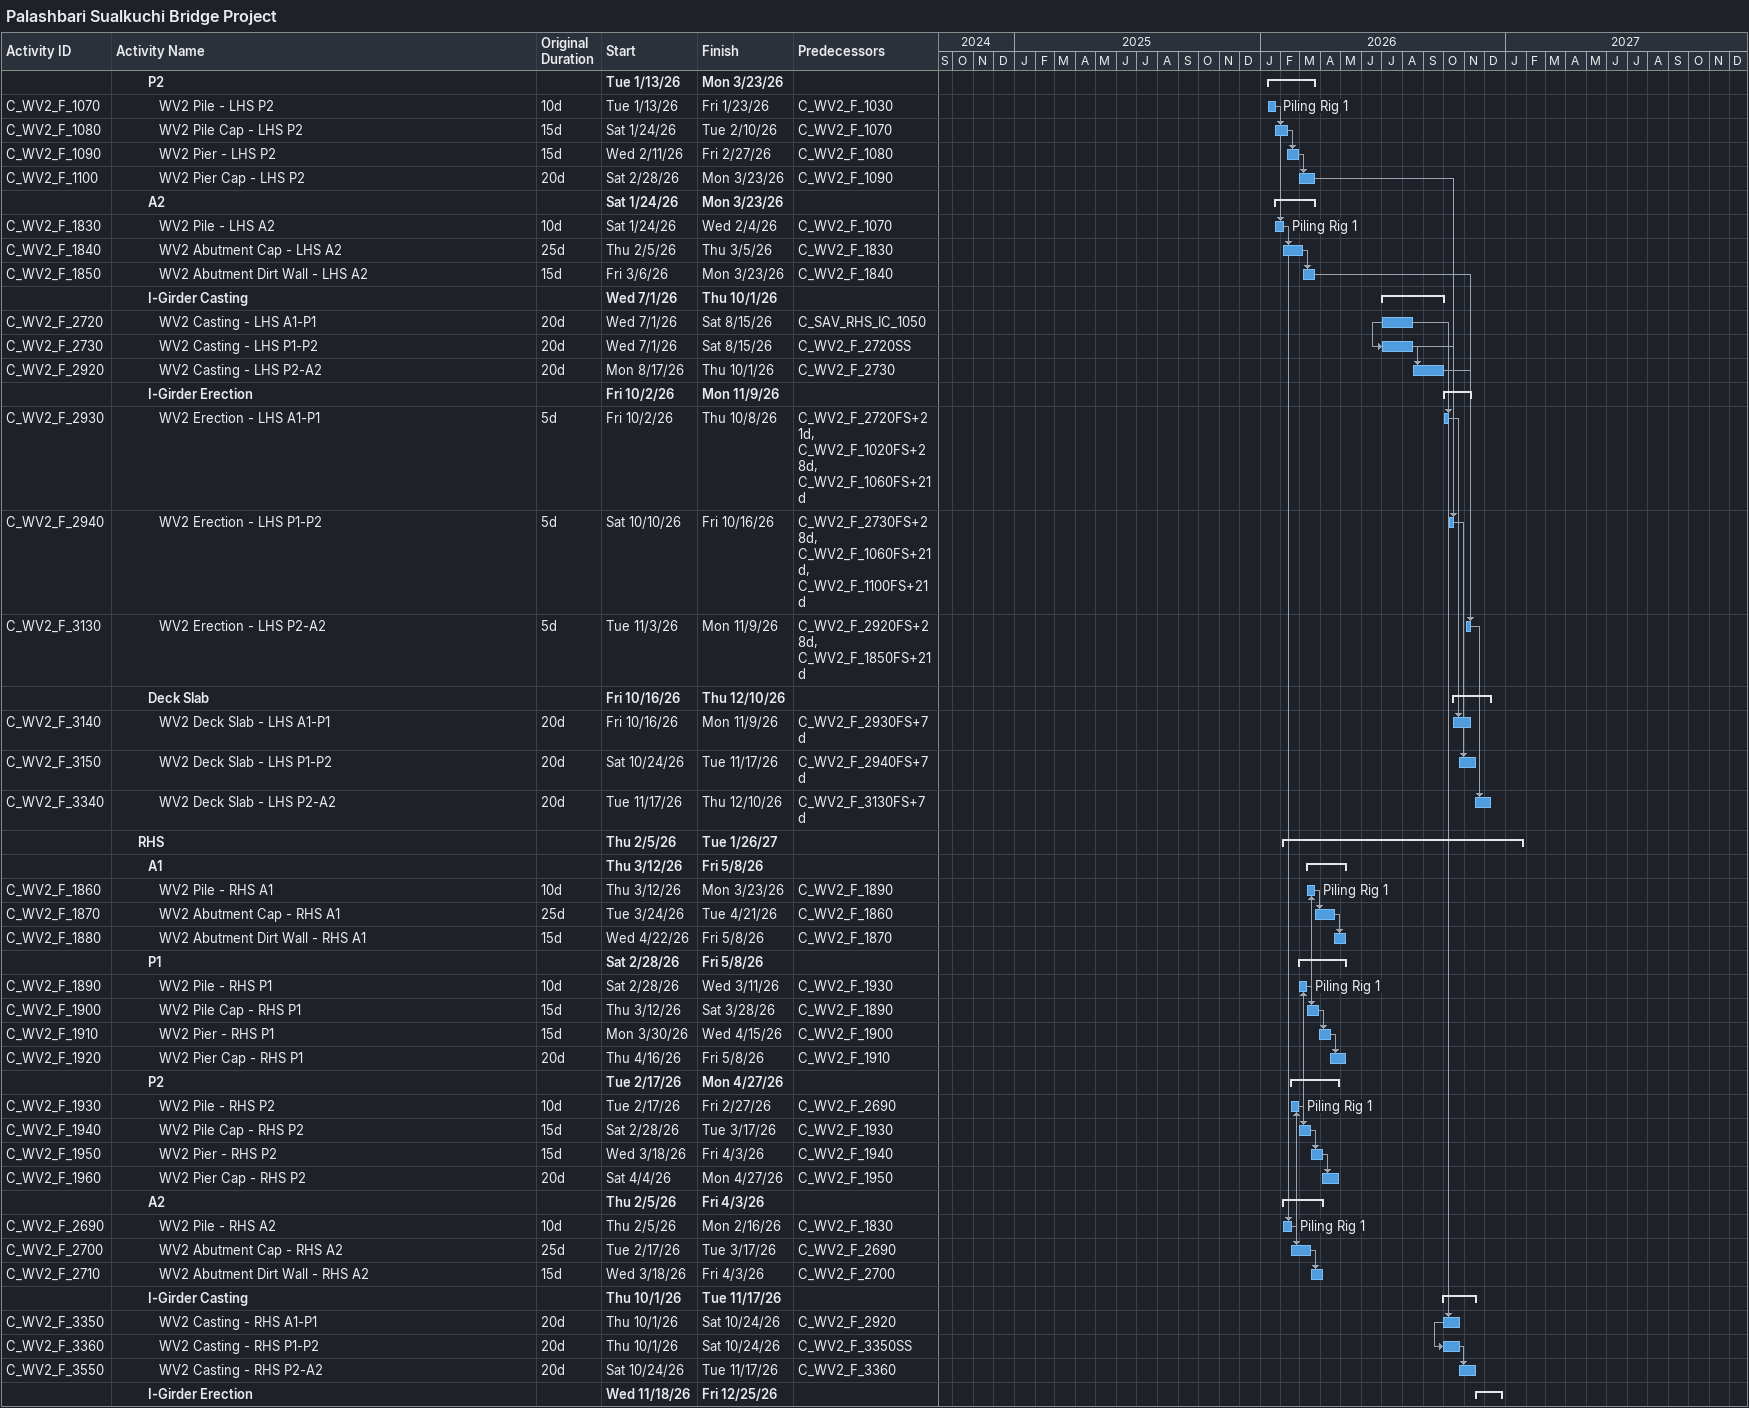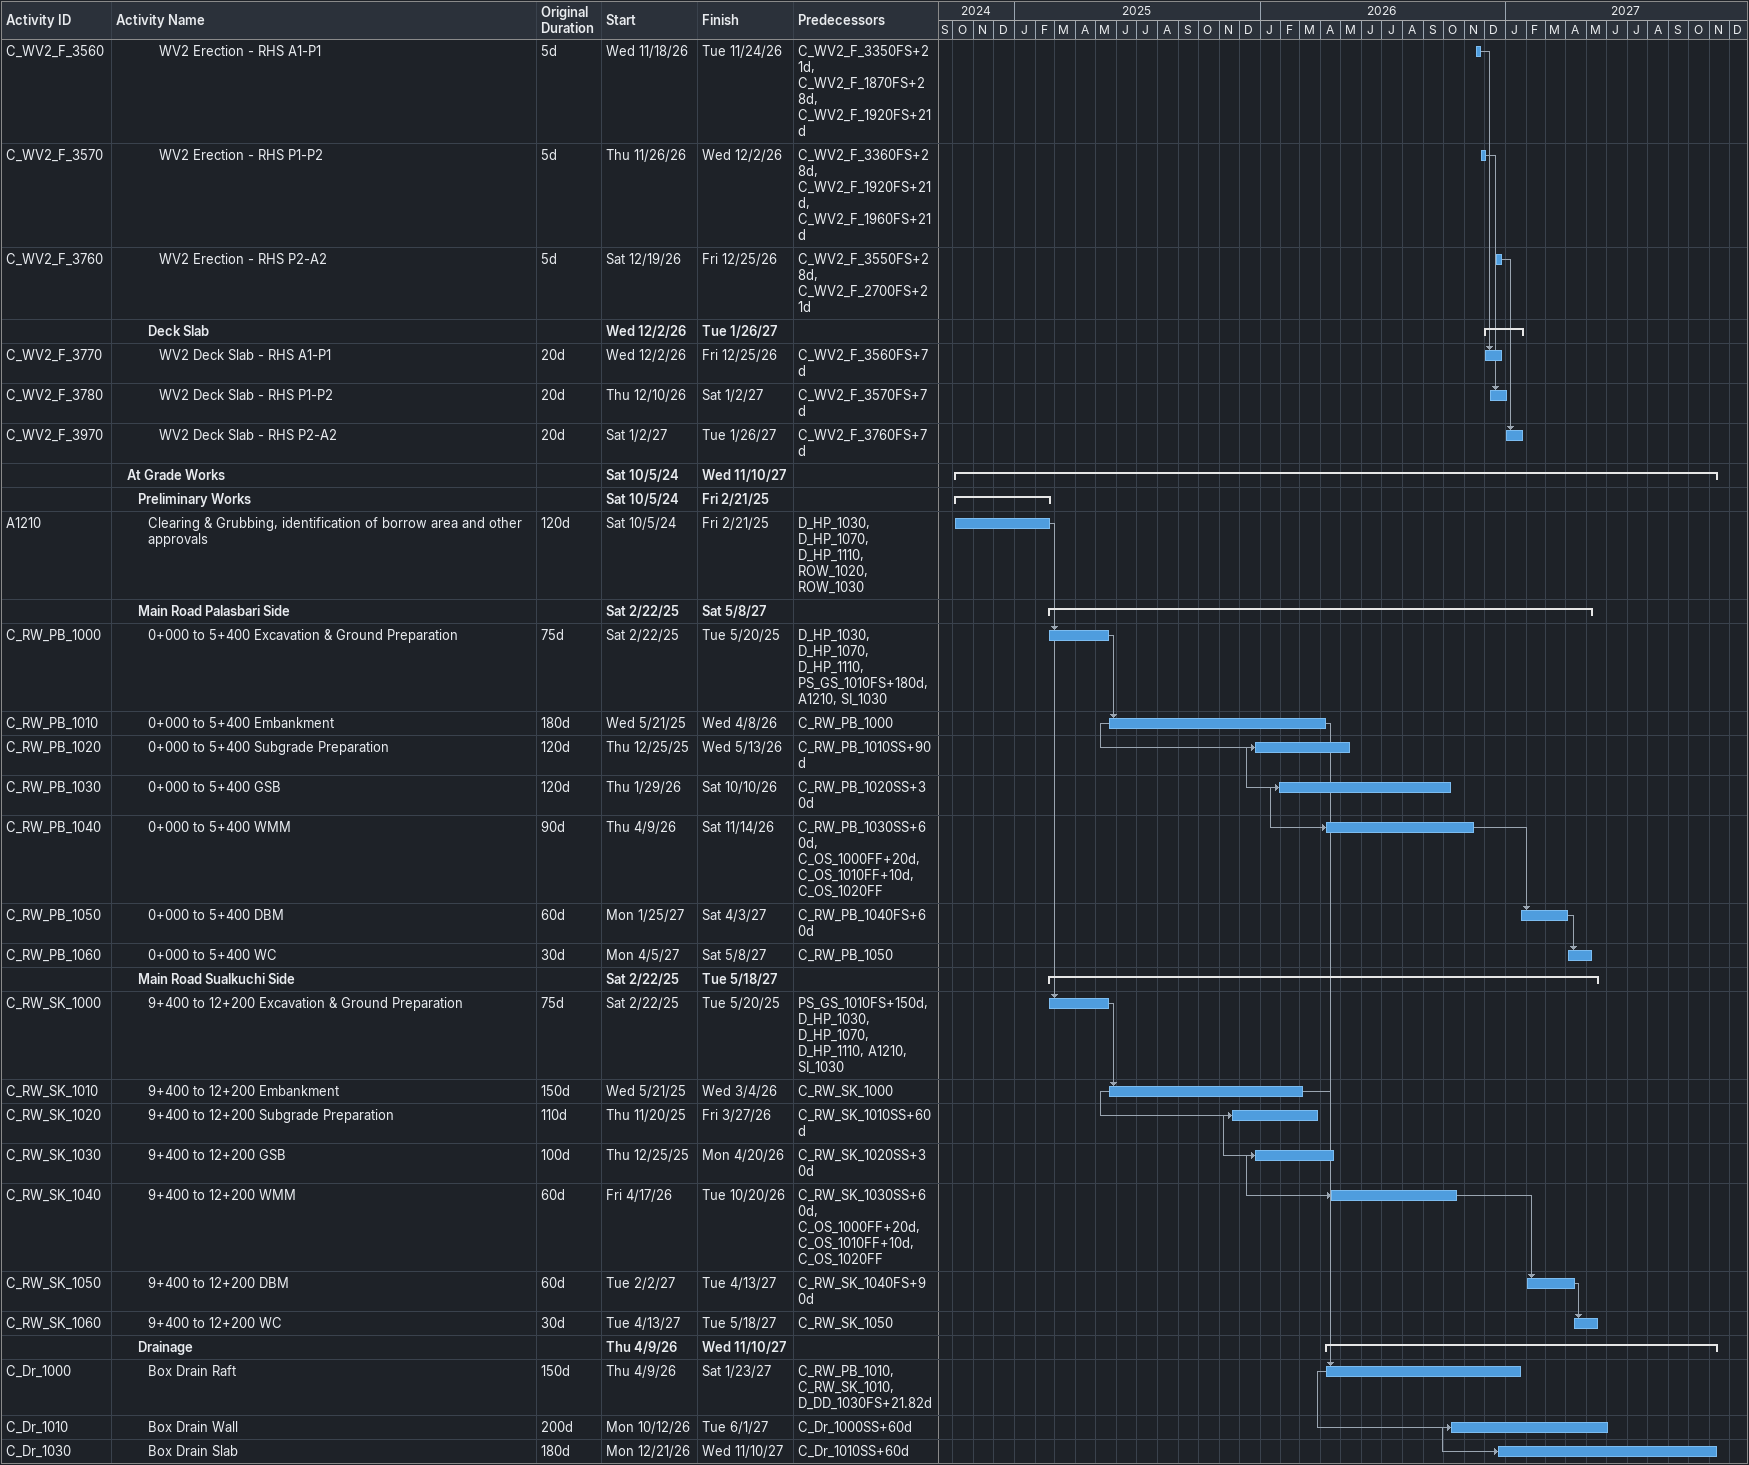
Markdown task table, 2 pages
Palashbari Sualkuchi Bridge Project

| ID | Level | Task | Original duration | Start | Finish | Predecessors | Resources |
|---|---|---|---|---|---|---|---|
|  | 4 | **P2** |  | 2026-01-13 | 2026-03-23 |  |  |
| C_WV2_F_1070 | 5 | WV2 Pile - LHS P2 | 10d | 2026-01-13 | 2026-01-23 | C_WV2_F_1030 | Piling Rig 1 |
| C_WV2_F_1080 | 5 | WV2 Pile Cap - LHS P2 | 15d | 2026-01-24 | 2026-02-10 | C_WV2_F_1070 |  |
| C_WV2_F_1090 | 5 | WV2 Pier - LHS P2 | 15d | 2026-02-11 | 2026-02-27 | C_WV2_F_1080 |  |
| C_WV2_F_1100 | 5 | WV2 Pier Cap - LHS P2 | 20d | 2026-02-28 | 2026-03-23 | C_WV2_F_1090 |  |
|  | 4 | **A2** |  | 2026-01-24 | 2026-03-23 |  |  |
| C_WV2_F_1830 | 5 | WV2 Pile - LHS A2 | 10d | 2026-01-24 | 2026-02-04 | C_WV2_F_1070 | Piling Rig 1 |
| C_WV2_F_1840 | 5 | WV2 Abutment Cap - LHS A2 | 25d | 2026-02-05 | 2026-03-05 | C_WV2_F_1830 |  |
| C_WV2_F_1850 | 5 | WV2 Abutment Dirt Wall - LHS A2 | 15d | 2026-03-06 | 2026-03-23 | C_WV2_F_1840 |  |
|  | 4 | **I-Girder Casting** |  | 2026-07-01 | 2026-10-01 |  |  |
| C_WV2_F_2720 | 5 | WV2 Casting - LHS A1-P1 | 20d | 2026-07-01 | 2026-08-15 | C_SAV_RHS_IC_1050 |  |
| C_WV2_F_2730 | 5 | WV2 Casting - LHS P1-P2 | 20d | 2026-07-01 | 2026-08-15 | C_WV2_F_2720SS |  |
| C_WV2_F_2920 | 5 | WV2 Casting - LHS P2-A2 | 20d | 2026-08-17 | 2026-10-01 | C_WV2_F_2730 |  |
|  | 4 | **I-Girder Erection** |  | 2026-10-02 | 2026-11-09 |  |  |
| C_WV2_F_2930 | 5 | WV2 Erection - LHS A1-P1 | 5d | 2026-10-02 | 2026-10-08 | C_WV2_F_2720FS+21d, C_WV2_F_1020FS+28d, C_WV2_F_1060FS+21d |  |
| C_WV2_F_2940 | 5 | WV2 Erection - LHS P1-P2 | 5d | 2026-10-10 | 2026-10-16 | C_WV2_F_2730FS+28d, C_WV2_F_1060FS+21d, C_WV2_F_1100FS+21d |  |
| C_WV2_F_3130 | 5 | WV2 Erection - LHS P2-A2 | 5d | 2026-11-03 | 2026-11-09 | C_WV2_F_2920FS+28d, C_WV2_F_1850FS+21d |  |
|  | 4 | **Deck Slab** |  | 2026-10-16 | 2026-12-10 |  |  |
| C_WV2_F_3140 | 5 | WV2 Deck Slab - LHS A1-P1 | 20d | 2026-10-16 | 2026-11-09 | C_WV2_F_2930FS+7d |  |
| C_WV2_F_3150 | 5 | WV2 Deck Slab - LHS P1-P2 | 20d | 2026-10-24 | 2026-11-17 | C_WV2_F_2940FS+7d |  |
| C_WV2_F_3340 | 5 | WV2 Deck Slab - LHS P2-A2 | 20d | 2026-11-17 | 2026-12-10 | C_WV2_F_3130FS+7d |  |
|  | 3 | **RHS** |  | 2026-02-05 | 2027-01-26 |  |  |
|  | 4 | **A1** |  | 2026-03-12 | 2026-05-08 |  |  |
| C_WV2_F_1860 | 5 | WV2 Pile - RHS A1 | 10d | 2026-03-12 | 2026-03-23 | C_WV2_F_1890 | Piling Rig 1 |
| C_WV2_F_1870 | 5 | WV2 Abutment Cap - RHS A1 | 25d | 2026-03-24 | 2026-04-21 | C_WV2_F_1860 |  |
| C_WV2_F_1880 | 5 | WV2 Abutment Dirt Wall - RHS A1 | 15d | 2026-04-22 | 2026-05-08 | C_WV2_F_1870 |  |
|  | 4 | **P1** |  | 2026-02-28 | 2026-05-08 |  |  |
| C_WV2_F_1890 | 5 | WV2 Pile - RHS P1 | 10d | 2026-02-28 | 2026-03-11 | C_WV2_F_1930 | Piling Rig 1 |
| C_WV2_F_1900 | 5 | WV2 Pile Cap - RHS P1 | 15d | 2026-03-12 | 2026-03-28 | C_WV2_F_1890 |  |
| C_WV2_F_1910 | 5 | WV2 Pier - RHS P1 | 15d | 2026-03-30 | 2026-04-15 | C_WV2_F_1900 |  |
| C_WV2_F_1920 | 5 | WV2 Pier Cap - RHS P1 | 20d | 2026-04-16 | 2026-05-08 | C_WV2_F_1910 |  |
|  | 4 | **P2** |  | 2026-02-17 | 2026-04-27 |  |  |
| C_WV2_F_1930 | 5 | WV2 Pile - RHS P2 | 10d | 2026-02-17 | 2026-02-27 | C_WV2_F_2690 | Piling Rig 1 |
| C_WV2_F_1940 | 5 | WV2 Pile Cap - RHS P2 | 15d | 2026-02-28 | 2026-03-17 | C_WV2_F_1930 |  |
| C_WV2_F_1950 | 5 | WV2 Pier - RHS P2 | 15d | 2026-03-18 | 2026-04-03 | C_WV2_F_1940 |  |
| C_WV2_F_1960 | 5 | WV2 Pier Cap - RHS P2 | 20d | 2026-04-04 | 2026-04-27 | C_WV2_F_1950 |  |
|  | 4 | **A2** |  | 2026-02-05 | 2026-04-03 |  |  |
| C_WV2_F_2690 | 5 | WV2 Pile - RHS A2 | 10d | 2026-02-05 | 2026-02-16 | C_WV2_F_1830 | Piling Rig 1 |
| C_WV2_F_2700 | 5 | WV2 Abutment Cap - RHS A2 | 25d | 2026-02-17 | 2026-03-17 | C_WV2_F_2690 |  |
| C_WV2_F_2710 | 5 | WV2 Abutment Dirt Wall - RHS A2 | 15d | 2026-03-18 | 2026-04-03 | C_WV2_F_2700 |  |
|  | 4 | **I-Girder Casting** |  | 2026-10-01 | 2026-11-17 |  |  |
| C_WV2_F_3350 | 5 | WV2 Casting - RHS A1-P1 | 20d | 2026-10-01 | 2026-10-24 | C_WV2_F_2920 |  |
| C_WV2_F_3360 | 5 | WV2 Casting - RHS P1-P2 | 20d | 2026-10-01 | 2026-10-24 | C_WV2_F_3350SS |  |
| C_WV2_F_3550 | 5 | WV2 Casting - RHS P2-A2 | 20d | 2026-10-24 | 2026-11-17 | C_WV2_F_3360 |  |
|  | 4 | **I-Girder Erection** |  | 2026-11-18 | 2026-12-25 |  |  |
| C_WV2_F_3560 | 5 | WV2 Erection - RHS A1-P1 | 5d | 2026-11-18 | 2026-11-24 | C_WV2_F_3350FS+21d, C_WV2_F_1870FS+28d, C_WV2_F_1920FS+21d |  |
| C_WV2_F_3570 | 5 | WV2 Erection - RHS P1-P2 | 5d | 2026-11-26 | 2026-12-02 | C_WV2_F_3360FS+28d, C_WV2_F_1920FS+21d, C_WV2_F_1960FS+21d |  |
| C_WV2_F_3760 | 5 | WV2 Erection - RHS P2-A2 | 5d | 2026-12-19 | 2026-12-25 | C_WV2_F_3550FS+28d, C_WV2_F_2700FS+21d |  |
|  | 4 | **Deck Slab** |  | 2026-12-02 | 2027-01-26 |  |  |
| C_WV2_F_3770 | 5 | WV2 Deck Slab - RHS A1-P1 | 20d | 2026-12-02 | 2026-12-25 | C_WV2_F_3560FS+7d |  |
| C_WV2_F_3780 | 5 | WV2 Deck Slab - RHS P1-P2 | 20d | 2026-12-10 | 2027-01-02 | C_WV2_F_3570FS+7d |  |
| C_WV2_F_3970 | 5 | WV2 Deck Slab - RHS P2-A2 | 20d | 2027-01-02 | 2027-01-26 | C_WV2_F_3760FS+7d |  |
|  | 2 | **At Grade Works** |  | 2024-10-05 | 2027-11-10 |  |  |
|  | 3 | **Preliminary Works** |  | 2024-10-05 | 2025-02-21 |  |  |
| A1210 | 4 | Clearing & Grubbing, identification of borrow area and other approvals | 120d | 2024-10-05 | 2025-02-21 | D_HP_1030, D_HP_1070, D_HP_1110, ROW_1020, ROW_1030 |  |
|  | 3 | **Main Road Palasbari Side** |  | 2025-02-22 | 2027-05-08 |  |  |
| C_RW_PB_1000 | 4 | 0+000 to 5+400 Excavation & Ground Preparation | 75d | 2025-02-22 | 2025-05-20 | D_HP_1030, D_HP_1070, D_HP_1110, PS_GS_1010FS+180d, A1210, SI_1030 |  |
| C_RW_PB_1010 | 4 | 0+000 to 5+400 Embankment | 180d | 2025-05-21 | 2026-04-08 | C_RW_PB_1000 |  |
| C_RW_PB_1020 | 4 | 0+000 to 5+400 Subgrade Preparation | 120d | 2025-12-25 | 2026-05-13 | C_RW_PB_1010SS+90d |  |
| C_RW_PB_1030 | 4 | 0+000 to 5+400 GSB | 120d | 2026-01-29 | 2026-10-10 | C_RW_PB_1020SS+30d |  |
| C_RW_PB_1040 | 4 | 0+000 to 5+400 WMM | 90d | 2026-04-09 | 2026-11-14 | C_RW_PB_1030SS+60d, C_OS_1000FF+20d, C_OS_1010FF+10d, C_OS_1020FF |  |
| C_RW_PB_1050 | 4 | 0+000 to 5+400 DBM | 60d | 2027-01-25 | 2027-04-03 | C_RW_PB_1040FS+60d |  |
| C_RW_PB_1060 | 4 | 0+000 to 5+400 WC | 30d | 2027-04-05 | 2027-05-08 | C_RW_PB_1050 |  |
|  | 3 | **Main Road Sualkuchi Side** |  | 2025-02-22 | 2027-05-18 |  |  |
| C_RW_SK_1000 | 4 | 9+400 to 12+200 Excavation & Ground Preparation | 75d | 2025-02-22 | 2025-05-20 | PS_GS_1010FS+150d, D_HP_1030, D_HP_1070, D_HP_1110, A1210, SI_1030 |  |
| C_RW_SK_1010 | 4 | 9+400 to 12+200 Embankment | 150d | 2025-05-21 | 2026-03-04 | C_RW_SK_1000 |  |
| C_RW_SK_1020 | 4 | 9+400 to 12+200 Subgrade Preparation | 110d | 2025-11-20 | 2026-03-27 | C_RW_SK_1010SS+60d |  |
| C_RW_SK_1030 | 4 | 9+400 to 12+200 GSB | 100d | 2025-12-25 | 2026-04-20 | C_RW_SK_1020SS+30d |  |
| C_RW_SK_1040 | 4 | 9+400 to 12+200 WMM | 60d | 2026-04-17 | 2026-10-20 | C_RW_SK_1030SS+60d, C_OS_1000FF+20d, C_OS_1010FF+10d, C_OS_1020FF |  |
| C_RW_SK_1050 | 4 | 9+400 to 12+200 DBM | 60d | 2027-02-02 | 2027-04-13 | C_RW_SK_1040FS+90d |  |
| C_RW_SK_1060 | 4 | 9+400 to 12+200 WC | 30d | 2027-04-13 | 2027-05-18 | C_RW_SK_1050 |  |
|  | 3 | **Drainage** |  | 2026-04-09 | 2027-11-10 |  |  |
| C_Dr_1000 | 4 | Box Drain Raft | 150d | 2026-04-09 | 2027-01-23 | C_RW_PB_1010, C_RW_SK_1010, D_DD_1030FS+21.82d |  |
| C_Dr_1010 | 4 | Box Drain Wall | 200d | 2026-10-12 | 2027-06-01 | C_Dr_1000SS+60d |  |
| C_Dr_1030 | 4 | Box Drain Slab | 180d | 2026-12-21 | 2027-11-10 | C_Dr_1010SS+60d |  |
